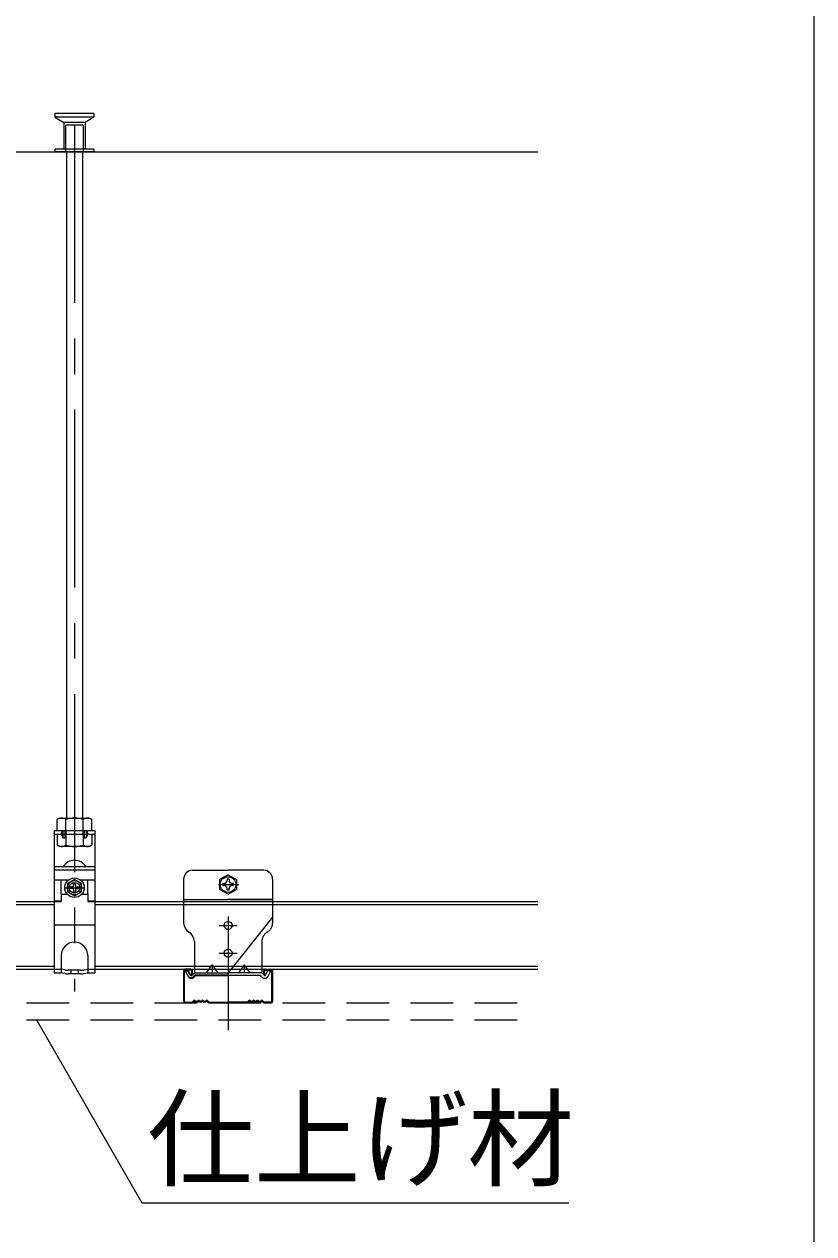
# Model space of a CAD drawing. Units: millimetres, scale not verified. Extents: x -7779 to 7778, y -5419 to 5375.
# Drawn here: x -2513 to -2069, y 473 to 1153 of the extents above; entities that cross this region are included whole.
import ezdxf
from ezdxf.enums import TextEntityAlignment as Align

# ---------------------------------------------------------------- set-up
doc = ezdxf.new("R2010")
doc.units = ezdxf.units.MM
doc.header["$LTSCALE"] = 20
doc.linetypes.add('CHAIN1', pattern=[8, 5, -1, 1, -1])
doc.linetypes.add('DASHED1', pattern=[1.8, 1.2, -0.6])
for name, color, linetype, lineweight in [('2-0_中心線', 4, 'CHAIN1', 9), ('2-1_吊りボルト・ハンガー', 7, 'Continuous', 18), ('2-6_文字', 3, 'Continuous', 18), ('2-B_ビス', 4, 'Continuous', 9), ('F-6_文字', 7, 'Continuous', 18)]:
    doc.layers.add(name, color=color, linetype=linetype, lineweight=lineweight)
doc.styles.add('ＭＳ ゴシック', font='')
doc.styles.get('ＭＳ ゴシック').set_extended_font_data('MS Gothic')

msp = doc.modelspace()

# ---------------------------------------------------------------- linework, layer by layer
at = {"layer": '2-0_中心線'}
msp.add_line((-2489.58, 667.48), (-2479.58, 667.48), dxfattribs=at)
at = {"layer": '2-1_吊りボルト・ハンガー'}
for p, q in [((-2496.08, 699.6), (-2496.08, 660.16)), ((-2491.77, 696.76), (-2491.08, 695.6)), ((-2491.08, 695.6), (-2490.08, 695.6)), ((-2489.68, 699.21), (-2490.08, 699.6)), ((-2490.08, 699.6), (-2490.08, 695.6)), ((-2489.38, 696.76), (-2490.08, 695.6)), ((-2479.77, 696.76), (-2479.08, 695.6)), ((-2479.47, 699.21), (-2479.08, 699.6)), ((-2479.08, 699.6), (-2479.08, 695.6)), ((-2479.08, 695.6), (-2478.08, 695.6)), ((-2477.68, 699.21), (-2478.08, 699.6)), ((-2478.08, 699.6), (-2478.08, 695.6)), ((-2477.38, 696.76), (-2478.08, 695.6)), ((-2496.08, 679.38), (-2473.08, 679.38)), ((-2496.08, 677.43), (-2473.08, 677.43)), ((-2473.08, 678.48), (-2473.08, 677.07)), ((-2488.15, 671.66), (-2496.08, 671.66)), ((-2496.08, 670.38), (-2496.08, 660.16)), ((-2496.08, 668.97), (-2496.08, 660.16)), ((-2492.08, 663.99), (-2492.08, 671.66)), ((-2473.08, 671.66), (-2481, 671.66)), ((-2477.08, 663.99), (-2477.08, 671.66)), ((-2496.08, 660.16), (-2492.08, 660.16)), ((-2492.08, 663.99), (-2492.08, 659.67)), ((-2488.53, 663.66), (-2492.08, 663.66)), ((-2492.08, 659.67), (-2492.08, 660.16)), ((-2477.08, 663.66), (-2480.62, 663.66)), ((-2477.08, 663.99), (-2477.08, 663.35)), ((-2477.08, 663.35), (-2477.08, 659.67)), ((-2477.08, 660.16), (-2473.08, 660.16)), ((-2496.08, 659.67), (-2496.08, 619.67)), ((-2496.08, 659.67), (-2496.08, 619.67)), ((-2496.08, 659.67), (-2492.08, 659.67)), ((-2496.08, 659.67), (-2496.08, 619.66)), ((-2477.08, 659.67), (-2473.08, 659.67)), ((-2473.08, 659.67), (-2473.08, 619.67)), ((-2496.08, 646.66), (-2473.08, 646.66)), ((-2492.08, 629.37), (-2492.08, 619.66)), ((-2477.08, 629.37), (-2477.08, 619.66)), ((-2496.08, 619.67), (-2492.08, 619.67)), ((-2490.05, 619.27), (-2492.08, 619.67)), ((-2481.07, 619.07), (-2488.09, 619.07)), ((-2479.11, 619.27), (-2477.08, 619.67)), ((-2477.08, 619.67), (-2473.08, 619.67))]:
    msp.add_line(p, q, dxfattribs=at)
at = {"layer": '2-1_吊りボルト・ハンガー', "linetype": 'DASHED1'}
for p, q in [((-2496.08, 697.66), (-2473.08, 697.66)), ((-2496.08, 621.67), (-2492.08, 621.67)), ((-2490.03, 621.26), (-2492.08, 621.67)), ((-2481.06, 621.07), (-2488.07, 621.07)), ((-2486.58, 621.07), (-2486.58, 619.07)), ((-2482.58, 621.07), (-2482.58, 619.07)), ((-2479.08, 621.27), (-2477.06, 621.67)), ((-2477.06, 621.67), (-2473.08, 621.67))]:
    msp.add_line(p, q, dxfattribs=at)
at = {"layer": '2-1_吊りボルト・ハンガー'}
for points in [[(-2496.08, 699.6), (-2473.08, 699.6), (-2473.08, 660.16)], [(-2491.47, 699.21), (-2491.08, 699.6), (-2491.08, 695.6)]]:
    msp.add_lwpolyline(points, dxfattribs=at)
for centre, radius, start, end in [((-2490.06, 697.79), 2, 135, 210.96376), ((-2491.1, 697.79), 2, 329.03624, 45), ((-2478.06, 697.79), 2, 135, 210.96376), ((-2479.1, 697.79), 2, 329.03624, 45), ((-2484.58, 675.39), 7.5, 32.19174, 147.80826), ((-2484.58, 629.37), 7.5, 0, 180), ((-2488.09, 629.07), 10, 258.69007, 270), ((-2481.07, 629.07), 10, 270, 281.30993)]:
    msp.add_arc(centre, radius, start, end, dxfattribs=at)
at = {"layer": '2-1_吊りボルト・ハンガー', "linetype": 'DASHED1'}
for centre, start, end in [((-2488.07, 631.07), 258.6741, 270), ((-2481.06, 631.07), 270, 281.39125)]:
    msp.add_arc(centre, 10, start, end, dxfattribs=at)
at = {"layer": '2-6_文字', "color": 4, "linetype": 'DASHED1', "lineweight": 9}
for p, q in [((-2473.63, 1102.67), (-2495.63, 1102.67)), ((-2473.63, 1100.67), (-2495.63, 1100.67)), ((-2490.63, 1097.67), (-2490.63, 1082.67)), ((-2478.63, 1097.67), (-2490.63, 1097.67)), ((-2489.63, 1096.17), (-2489.63, 1081.17)), ((-2489.63, 1096.17), (-2489.13, 1096.17)), ((-2479.63, 1096.17), (-2489.13, 1096.17)), ((-2479.63, 1096.17), (-2479.63, 1081.17)), ((-2478.63, 1097.67), (-2478.63, 1082.67)), ((-2495.63, 1082.67), (-2495.63, 1081.17)), ((-2473.63, 1082.67), (-2495.63, 1082.67)), ((-2473.63, 1082.67), (-2473.63, 1081.17)), ((-2473.63, 1081.17), (-2495.63, 1081.17)), ((-2477.63, 1081.17), (-2491.63, 1081.17)), ((-4563.59, 602.67), (-2224, 602.67)), ((-4563.59, 593.17), (-2224, 593.17))]:
    msp.add_line(p, q, dxfattribs=at)
at = {"layer": '2-6_文字', "color": 4, "linetype": 'CHAIN1', "lineweight": 9}
for p, q in [((-2484.58, 1096.28), (-2484.58, 609.03)), ((-2403.66, 669.27), (-2392.2, 669.27)), ((-2403.2, 646.27), (-2393.2, 646.27)), ((-2398.2, 651.32), (-2398.2, 587.4)), ((-2398.2, 651.32), (-2398.2, 587.4)), ((-2403.2, 630.67), (-2393.2, 630.67))]:
    msp.add_line(p, q, dxfattribs=at)
at = {"layer": '2-6_文字', "color": 7}
for p, q in [((-4563.59, 1081.17), (-2224, 1081.17)), ((-2418.2, 677.27), (-2398.2, 677.27)), ((-2378.2, 677.27), (-2398.2, 677.27)), ((-2423.2, 672.27), (-2423.2, 647.67)), ((-2373.2, 672.27), (-2373.2, 650.87)), ((-2423.2, 660.87), (-2398.2, 660.87)), ((-2373.2, 660.87), (-2398.2, 660.87)), ((-2373.2, 650.87), (-2398.2, 619.67)), ((-2420.29, 642.53), (-2420.12, 642.42)), ((-2417.2, 637.28), (-2417.2, 619.67)), ((-2421.03, 621.06), (-2422.1, 620.53)), ((-2420.88, 618.08), (-2422.1, 620.53)), ((-2419.81, 618.61), (-2421.03, 621.06)), ((-2410.45, 619.67), (-2407.2, 624.15)), ((-2407.2, 624.15), (-2407.2, 619.67)), ((-2407.2, 624.15), (-2403.95, 619.67)), ((-2398.2, 618.47), (-2398.2, 619.67)), ((-2506.03, 593.17), (-2446.66, 490.35)), ((-2446.66, 490.35), (-2206.66, 490.35))]:
    msp.add_line(p, q, dxfattribs=at)
at = {"layer": '2-6_文字'}
for p, q in [((-2489.08, 1081.17), (-2489.08, 706.6)), ((-2480.08, 1081.17), (-2480.08, 706.6)), ((-3373.08, 659.67), (-2496.08, 659.67)), ((-3373.08, 658.07), (-2496.08, 658.07)), ((-2473.08, 659.67), (-2224, 659.67)), ((-2473.08, 658.07), (-2224, 658.07)), ((-3373.08, 623.27), (-2496.08, 623.27)), ((-3373.08, 621.67), (-2496.08, 621.67)), ((-2473.08, 623.27), (-2224, 623.27)), ((-2473.08, 621.67), (-2224, 621.67))]:
    msp.add_line(p, q, dxfattribs=at)
at = {"layer": '2-6_文字', "color": 4, "lineweight": 9}
for p, q in [((-2398.2, 674.77), (-2402.97, 672.02)), ((-2398.2, 674.77), (-2393.44, 672.02)), ((-2402.97, 672.02), (-2402.97, 666.52)), ((-2398.2, 663.77), (-2402.97, 666.52)), ((-2401.14, 669.87), (-2400.55, 669.87)), ((-2401.14, 668.67), (-2400.55, 668.67)), ((-2398.8, 672.21), (-2398.8, 671.66)), ((-2398.8, 666.33), (-2398.8, 666.89)), ((-2398.2, 663.77), (-2393.44, 666.52)), ((-2397.6, 672.21), (-2397.6, 671.66)), ((-2397.6, 672.21), (-2397.6, 671.4)), ((-2397.6, 666.33), (-2397.6, 667.15)), ((-2397.6, 666.33), (-2397.6, 666.89)), ((-2395.26, 669.87), (-2395.85, 669.87)), ((-2395.26, 668.67), (-2395.85, 668.67)), ((-2393.44, 672.02), (-2393.44, 666.52))]:
    msp.add_line(p, q, dxfattribs=at)
at = {"layer": '2-6_文字', "color": 7, "linetype": 'DASHED1'}
for p, q in [((-2423.2, 659.67), (-2398.2, 659.67)), ((-2373.2, 659.67), (-2398.2, 659.67)), ((-2373.2, 650.87), (-2373.2, 647.67)), ((-2376.12, 642.53), (-2376.29, 642.42)), ((-2379.2, 637.28), (-2379.2, 619.67)), ((-2420.7, 617.68), (-2422.03, 620.35)), ((-2418.45, 618.28), (-2417.2, 619.67)), ((-2417.2, 619.67), (-2398.2, 619.67)), ((-2379.2, 619.67), (-2398.2, 619.67)), ((-2389.2, 624.15), (-2392.45, 619.67)), ((-2389.2, 624.15), (-2389.2, 619.67)), ((-2389.2, 624.15), (-2385.95, 619.67)), ((-2377.96, 618.28), (-2379.2, 619.67)), ((-2375.7, 617.68), (-2374.37, 620.35)), ((-2417.26, 617.21), (-2416.49, 618.07)), ((-2416.49, 618.07), (-2398.2, 618.07)), ((-2379.92, 618.07), (-2398.2, 618.07)), ((-2379.15, 617.21), (-2379.92, 618.07))]:
    msp.add_line(p, q, dxfattribs=at)
at = {"layer": '2-6_文字', "color": 2, "lineweight": 25}
for p, q in [((-2423.2, 620.67), (-2423.2, 603.72)), ((-2422.7, 603.7), (-2422.7, 620.67)), ((-2419.2, 621.67), (-2422.2, 621.67)), ((-2419.2, 621.17), (-2422.2, 621.17)), ((-2418.7, 618.67), (-2418.7, 620.67)), ((-2418.2, 618.67), (-2418.2, 620.67)), ((-2378.2, 618.67), (-2378.2, 620.67)), ((-2377.7, 618.67), (-2377.7, 620.67)), ((-2377.2, 621.67), (-2374.2, 621.67)), ((-2377.2, 621.17), (-2374.2, 621.17)), ((-2373.7, 603.7), (-2373.7, 620.67)), ((-2373.2, 620.67), (-2373.2, 603.72)), ((-2418.7, 618.67), (-2418.2, 618.67)), ((-2377.7, 618.67), (-2378.2, 618.67)), ((-2422.2, 603.17), (-2418.62, 603.17)), ((-2422.2, 603.17), (-2418.62, 603.17)), ((-2418.62, 602.67), (-2422.2, 602.67)), ((-2418.62, 602.67), (-2422.2, 602.67)), ((-2418.26, 603.32), (-2417.56, 604.03)), ((-2417.56, 604.03), (-2418.26, 603.32)), ((-2417.2, 603.67), (-2417.91, 602.97)), ((-2417.2, 603.67), (-2417.91, 602.97)), ((-2410.2, 603.67), (-2409.5, 602.97)), ((-2409.85, 604.03), (-2409.14, 603.32)), ((-2408.79, 603.17), (-2398.2, 603.17)), ((-2408.79, 602.67), (-2398.2, 602.67)), ((-2387.62, 603.17), (-2398.2, 603.17)), ((-2387.62, 602.67), (-2398.2, 602.67)), ((-2386.56, 604.03), (-2387.26, 603.32)), ((-2386.2, 603.67), (-2386.91, 602.97)), ((-2379.2, 603.67), (-2378.5, 602.97)), ((-2379.2, 603.67), (-2378.5, 602.97)), ((-2378.14, 603.32), (-2378.85, 604.03)), ((-2378.85, 604.03), (-2378.14, 603.32)), ((-2374.2, 603.17), (-2377.79, 603.17)), ((-2374.2, 603.17), (-2377.79, 603.17)), ((-2377.79, 602.67), (-2374.2, 602.67)), ((-2377.79, 602.67), (-2374.2, 602.67))]:
    msp.add_line(p, q, dxfattribs=at)
at = {"layer": '2-6_文字', "color": 4, "linetype": 'DASHED1', "lineweight": 9}
for points in [[(-2495.63, 1102.67), (-2495.63, 1100.67), (-2490.63, 1097.67)], [(-2473.63, 1102.67), (-2473.63, 1100.67), (-2478.63, 1097.67)]]:
    msp.add_lwpolyline(points, dxfattribs=at)
at = {"layer": '2-6_文字', "color": 7, "linetype": 'DASHED1'}
for points in [[(-2419.27, 618.39), (-2420.6, 621.06), (-2422.03, 620.35)], [(-2377.14, 618.39), (-2375.81, 621.06), (-2374.37, 620.35)]]:
    msp.add_lwpolyline(points, dxfattribs=at)
at = {"layer": '2-6_文字', "color": 7}
for points in [[(-2418.33, 618.42), (-2417.2, 619.67), (-2398.2, 619.67)], [(-2417.44, 617.61), (-2416.67, 618.47), (-2398.2, 618.47)]]:
    msp.add_lwpolyline(points, dxfattribs=at)
at = {"layer": '2-6_文字', "color": 4, "lineweight": 9}
msp.add_circle((-2398.2, 669.27), 4.4, dxfattribs=at)
at = {"layer": '2-6_文字', "color": 7}
for centre in [(-2398.2, 646.27), (-2398.2, 630.67)]:
    msp.add_circle(centre, 2.25, dxfattribs=at)
for centre, radius, start, end in [((-2418.2, 672.27), 5, 90, 180), ((-2378.2, 672.27), 5, 0, 90), ((-2417.2, 647.67), 6, 180, 239.03689), ((-2423.2, 637.28), 6, 0, 59.03689), ((-2419, 619.02), 2.1, 206.5, 318.15813), ((-2419, 619.02), 0.9, 206.5, 318.15813)]:
    msp.add_arc(centre, radius, start, end, dxfattribs=at)
at = {"layer": '2-6_文字', "color": 4, "lineweight": 9}
for centre, radius, start, end in [((-2398.2, 669.27), 3, 168.46303, 191.51331), ((-2400.4, 671.47), 1.6, 264.36299, 6.67345), ((-2400.4, 667.08), 1.6, 353.32654, 95.63699), ((-2398.2, 669.27), 3, 78.46303, 101.53696), ((-2396.01, 671.47), 1.6, 173.32654, 275.63699), ((-2396.01, 667.08), 1.6, 84.36299, 186.67345), ((-2398.2, 669.27), 3, 348.48668, 11.53696), ((-2398.2, 669.27), 3, 258.46303, 281.53696)]:
    msp.add_arc(centre, radius, start, end, dxfattribs=at)
at = {"layer": '2-6_文字', "color": 7, "linetype": 'DASHED1'}
for centre, radius, start, end in [((-2379.2, 647.67), 6, 300.96311, 0), ((-2373.2, 637.28), 6, 120.96311, 180), ((-2418.82, 618.62), 2.1, 206.5, 269.34939), ((-2418.82, 618.62), 0.5, 206.5, 318.15813), ((-2418.82, 618.62), 2.1, 269.34939, 318.15813), ((-2377.58, 618.62), 2.1, 221.84187, 333.5), ((-2377.58, 618.62), 0.5, 221.84187, 333.5)]:
    msp.add_arc(centre, radius, start, end, dxfattribs=at)
at = {"layer": '2-6_文字', "color": 2, "lineweight": 25}
for centre, radius, start, end in [((-2422.2, 620.67), 1, 90.00299, 180.00299), ((-2422.2, 620.67), 0.5, 90.00299, 180.00299), ((-2419.2, 620.67), 1, 0.00299, 90.00299), ((-2419.2, 620.67), 0.5, 0.00299, 90.00299), ((-2377.2, 620.67), 1, 89.99699, 179.99699), ((-2377.2, 620.67), 0.5, 89.99699, 179.99699), ((-2374.2, 620.67), 1, 359.99699, 89.99699), ((-2374.2, 620.67), 0.5, 359.99699, 89.99699), ((-2422.2, 603.67), 1, 177.476, 270), ((-2422.2, 603.67), 1, 177.476, 270), ((-2422.2, 603.67), 0.5, 177.476, 270), ((-2422.2, 603.67), 0.5, 177.476, 270), ((-2418.62, 603.67), 0.5, 269.99998, 314.99998), ((-2418.62, 603.67), 0.5, 270, 314.99998), ((-2418.62, 603.67), 1, 270, 315), ((-2418.62, 603.67), 1, 270, 314.99998), ((-2417.2, 603.67), 0.5, 46.39717, 135), ((-2415.95, 604.99), 1.81, 226.39717, 313.60281), ((-2415.95, 604.99), 1.31, 226.39717, 313.60281), ((-2414.7, 603.67), 0.5, 36.86989, 133.60281), ((-2413.7, 604.42), 1.25, 216.86989, 323.1301), ((-2413.7, 604.42), 0.75, 216.86989, 323.1301), ((-2412.7, 603.67), 0.5, 36.86989, 143.1301), ((-2412.7, 603.67), 0.5, 46.39717, 143.1301), ((-2411.45, 604.99), 1.81, 226.39717, 313.60281), ((-2411.45, 604.99), 1.31, 226.39717, 313.60281), ((-2410.2, 603.67), 0.5, 44.99998, 133.60281), ((-2408.79, 603.67), 1, 225, 270), ((-2408.79, 603.67), 0.5, 225, 270), ((-2387.62, 603.67), 0.5, 270, 315), ((-2387.62, 603.67), 1, 270, 315), ((-2386.2, 603.67), 0.5, 46.39719, 135.00002), ((-2384.95, 604.99), 1.81, 226.39719, 313.60283), ((-2384.95, 604.99), 1.31, 226.39719, 313.60283), ((-2383.7, 603.67), 0.5, 36.8699, 143.13011), ((-2383.7, 603.67), 0.5, 36.8699, 133.60283), ((-2382.7, 604.42), 1.25, 216.8699, 323.13011), ((-2382.7, 604.42), 0.75, 216.8699, 323.13011), ((-2381.7, 603.67), 0.5, 46.39719, 143.13011), ((-2380.45, 604.99), 1.81, 226.39719, 313.60283), ((-2380.45, 604.99), 1.31, 226.39719, 313.60283), ((-2379.2, 603.67), 0.5, 45, 133.60283), ((-2377.79, 603.67), 1, 225, 270), ((-2377.79, 603.67), 1, 225.00002, 270), ((-2377.79, 603.67), 0.5, 225, 270), ((-2377.79, 603.67), 0.5, 225.00002, 270), ((-2374.2, 603.67), 1, 270, 2.524), ((-2374.2, 603.67), 1, 269.99997, 2.524), ((-2374.2, 603.67), 0.5, 270, 2.524), ((-2374.2, 603.67), 0.5, 269.99997, 2.524)]:
    msp.add_arc(centre, radius, start, end, dxfattribs=at)
at = {"layer": '2-B_ビス', "color": 7, "lineweight": 18}
for p, q in [((-2493.06, 706.6), (-2494.38, 705.84)), ((-2494.38, 699.6), (-2494.38, 705.84)), ((-2493.06, 706.6), (-2476.09, 706.6)), ((-2489.48, 699.6), (-2489.48, 705.84)), ((-2479.68, 699.6), (-2479.68, 705.84)), ((-2476.09, 706.6), (-2474.78, 705.84)), ((-2474.78, 699.6), (-2474.78, 705.84))]:
    msp.add_line(p, q, dxfattribs=at)
at = {"layer": '2-B_ビス', "color": 7, "linetype": 'DASHED1', "lineweight": 18}
for p, q in [((-2494.38, 697.66), (-2494.38, 691.42)), ((-2489.48, 697.66), (-2489.48, 691.42)), ((-2479.68, 697.66), (-2479.68, 691.42)), ((-2474.78, 697.66), (-2474.78, 691.42)), ((-2493.06, 690.66), (-2494.38, 691.42)), ((-2476.09, 690.66), (-2493.06, 690.66)), ((-2476.09, 690.66), (-2474.78, 691.42))]:
    msp.add_line(p, q, dxfattribs=at)
at = {"layer": '2-B_ビス'}
for p, q in [((-2485.58, 667.98), (-2486.83, 667.98)), ((-2486.83, 667.98), (-2486.83, 666.98)), ((-2485.58, 666.98), (-2486.83, 666.98)), ((-2485.08, 668.48), (-2485.08, 669.73)), ((-2485.08, 669.73), (-2484.08, 669.73)), ((-2480.58, 669.79), (-2484.58, 672.1)), ((-2484.08, 668.48), (-2484.08, 669.73)), ((-2483.58, 667.98), (-2482.33, 667.98)), ((-2483.58, 666.98), (-2482.33, 666.98)), ((-2482.33, 667.98), (-2482.33, 666.98)), ((-2480.58, 665.18), (-2480.58, 669.79)), ((-2488.58, 665.18), (-2484.58, 662.87)), ((-2485.08, 666.48), (-2485.08, 665.23)), ((-2485.08, 665.23), (-2484.08, 665.23)), ((-2484.58, 662.87), (-2480.58, 665.18)), ((-2484.08, 666.48), (-2484.08, 665.23))]:
    msp.add_line(p, q, dxfattribs=at)
msp.add_lwpolyline([(-2484.58, 672.1), (-2488.58, 669.79), (-2488.58, 665.18)], dxfattribs=at)
for radius in [5.5, 4, 3]:
    msp.add_circle((-2484.58, 667.48), radius, dxfattribs=at)
at = {"layer": '2-B_ビス', "color": 7, "lineweight": 18}
for centre, radius, start, end in [((-2491.17, 699.83), 6.81, 96.34294, 118.04132), ((-2492.09, 701.73), 4.88, 57.57118, 88.04459), ((-2484.58, 690.39), 16.22, 72.41205, 107.58797), ((-2477.06, 701.73), 4.88, 91.95543, 122.42883), ((-2477.98, 699.83), 6.81, 61.95869, 83.65707)]:
    msp.add_arc(centre, radius, start, end, dxfattribs=at)
at = {"layer": '2-B_ビス', "color": 7, "linetype": 'DASHED1', "lineweight": 18}
for centre, radius, start, end in [((-2491.17, 697.44), 6.81, 241.95869, 263.65707), ((-2492.09, 695.54), 4.88, 271.95543, 302.42883), ((-2484.58, 706.88), 16.22, 252.41205, 287.58797), ((-2477.06, 695.54), 4.88, 237.57118, 268.04459), ((-2477.98, 697.44), 6.81, 276.34294, 298.04132)]:
    msp.add_arc(centre, radius, start, end, dxfattribs=at)
at = {"layer": '2-B_ビス'}
for centre, start, end in [((-2485.58, 668.48), 270, 0), ((-2485.58, 666.48), 0, 90), ((-2483.58, 668.48), 180, 270), ((-2483.58, 666.48), 90, 180)]:
    msp.add_arc(centre, 0.5, start, end, dxfattribs=at)
at = {"layer": 'F-6_文字', "color": 3}
msp.add_lwpolyline([(-7638.84, 1527.01), (-2068.84, 1527.01), (-2068.84, -4953.01)], dxfattribs=at)

# ---------------------------------------------------------------- texts
at = {"layer": '2-6_文字', "color": 7, "style": 'ＭＳ ゴシック'}
msp.add_text('仕上げ材', height=43.99, dxfattribs=at).set_placement((-2443.66, 491.1), align=Align.BOTTOM_LEFT)

doc.saveas('drawing.dxf')
